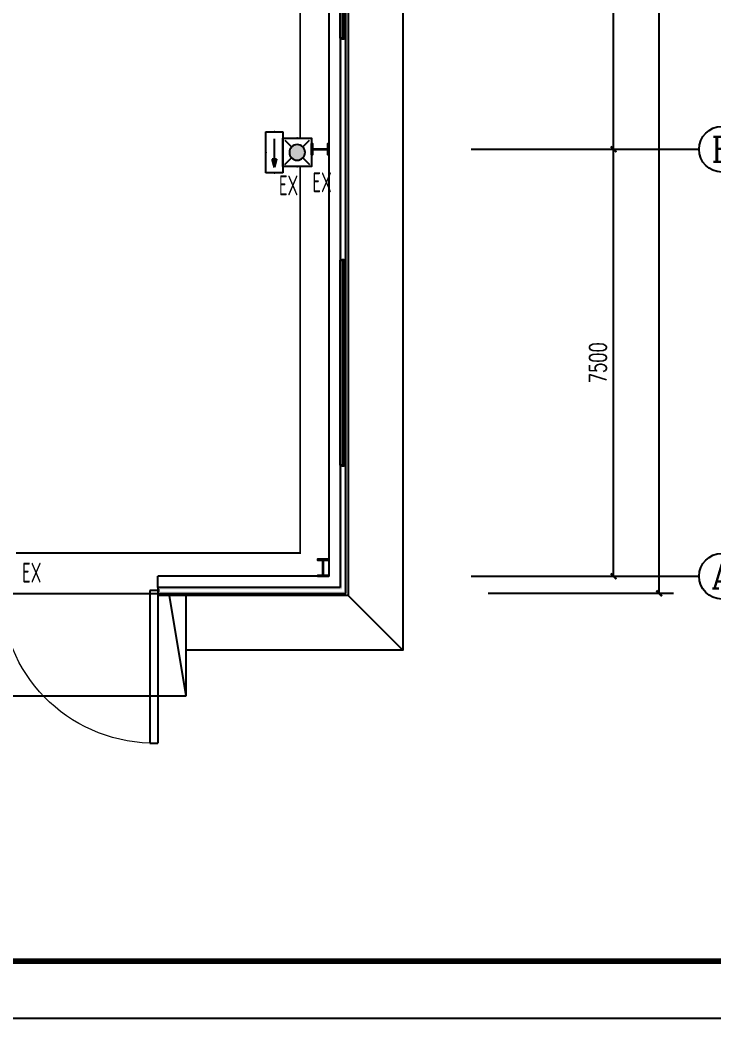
# Model space of a CAD drawing. Extents: x 4532298 to 10139194, y -639876 to -207028.
# Drawn here: x 4699663 to 4711845, y -350159 to -332626 of the extents above; entities that cross this region are included whole.
import ezdxf
from ezdxf.enums import TextEntityAlignment as Align

# ---------------------------------------------------------------- set-up
doc = ezdxf.new("R2010")
doc.units = 0
doc.header["$LTSCALE"] = 1000
doc.header["$MEASUREMENT"] = 0
doc.linetypes.add('DASH', pattern=[0.35, 0.25, -0.1])
doc.layers.get('0').update_dxf_attribs({"linetype": 'CONTINUOUS'})
doc.layers.get('Defpoints').update_dxf_attribs({"linetype": 'CONTINUOUS'})
for name, color, linetype in [('AXIS_TEXT', 7, 'CONTINUOUS'), ('EQUIP-照明', 3, 'CONTINUOUS'), ('PUB_TITLE', 4, 'CONTINUOUS'), ('PUB_WALL', 9, 'CONTINUOUS'), ('WALL-MOVE', 6, 'CONTINUOUS'), ('WIRE-照明', 1, 'CONTINUOUS'), ('建筑底图', 251, 'CONTINUOUS'), ('电气文字', 7, 'CONTINUOUS')]:
    doc.layers.add(name, color=color, linetype=linetype)
doc.styles.add('_TCH_AXIS', font='COMPLEX', dxfattribs={"bigfont": 'GBCBIG'})
doc.styles.add('_TCH_DIM_T3', font='SIMPLEX', dxfattribs={"width": 0.705882, "bigfont": 'GBCBIG'})
doc.styles.add('_TEL_DIM', font='SIMPLEX', dxfattribs={"width": 0.8, "height": 3.5, "bigfont": 'HZTXT'})
doc.styles.add('COMPLEX', font='COMPLEX')
doc.styles.add('sceie', font='sceie.shx', dxfattribs={"width": 0.7, "bigfont": 'sceic.shx'})
doc.dimstyles.new('_TCH_ARCH&&100', dxfattribs={"dimtxt": 297.5, "dimasz": 100, "dimexe": 250, "dimexo": 300, "dimgap": 126.25, "dimtad": 1, "dimdec": 0, "dimzin": 0, "dimdsep": 46, "dimtxsty": '_TCH_DIM_T3', "dimblk": 'ARCHTICK', "dimcen": 0.09, "dimclrt": 7, "dimazin": 2, "dimtfac": 1, "dimtdec": 0, "dimtix": 1, "dimtmove": 2, "dimatfit": 3, "dimfxl": 0, "dimtolj": 1, "dimtzin": 0, "dimarcsym": 0})

# ---------------------------------------------------------------- blocks, each defined once
blk = doc.blocks.new('_ArchTick')
at = {"color": 0, "linetype": 'ByBlock', "const_width": 0.4}
blk.add_lwpolyline([(-0.5, -0.5), (0.5, 0.5)], dxfattribs=at)
blk = doc.blocks.new('*D432')
at = {"layer": 'Defpoints', "color": 0, "transparency": 16777216}
for p in [(4707582, -297098), (4710882, -297098), (4707582, -342698)]:
    blk.add_point(p, dxfattribs=at)
at = {"layer": '建筑底图', "color": 0, "lineweight": -2, "transparency": 16777216}
for p, q in [((4707882, -297098), (4711132, -297098)), ((4710882, -342698), (4710882, -297098)), ((4707882, -342698), (4711132, -342698))]:
    blk.add_line(p, q, dxfattribs=at)
at = {"layer": '建筑底图', "color": 0, "lineweight": -2, "transparency": 16777216, "xscale": 100, "yscale": 100, "zscale": 100}
for p, rotation in [((4710882, -297098), 90), ((4710882, -342698), 270)]:
    blk.add_blockref('_ArchTick', p, dxfattribs=dict(at, rotation=rotation))
at = {"layer": '建筑底图', "color": 7, "transparency": 16777216, "insert": (4710607, -319898), "char_height": 297.5, "attachment_point": 5, "rotation": 90, "style": '_TCH_DIM_T3'}
blk.add_mtext('\\A1;45600', dxfattribs=at)
blk = doc.blocks.new('*D433')
at = {"layer": 'Defpoints', "color": 0, "transparency": 16777216}
for p in [(4707582, -334898), (4710082, -334898), (4707582, -342398)]:
    blk.add_point(p, dxfattribs=at)
at = {"layer": '建筑底图', "color": 0, "lineweight": -2, "transparency": 16777216}
for p, q in [((4707882, -334898), (4710332, -334898)), ((4710082, -342398), (4710082, -334898)), ((4707882, -342398), (4710332, -342398))]:
    blk.add_line(p, q, dxfattribs=at)
at = {"layer": '建筑底图', "color": 0, "lineweight": -2, "transparency": 16777216, "xscale": 100, "yscale": 100, "zscale": 100}
for p, rotation in [((4710082, -334898), 90), ((4710082, -342398), 270)]:
    blk.add_blockref('_ArchTick', p, dxfattribs=dict(at, rotation=rotation))
at = {"layer": '建筑底图', "color": 7, "transparency": 16777216, "insert": (4709807, -338648), "char_height": 297.5, "attachment_point": 5, "rotation": 90, "style": '_TCH_DIM_T3'}
blk.add_mtext('\\A1;7500', dxfattribs=at)
blk = doc.blocks.new('*D434')
at = {"layer": 'Defpoints', "color": 0, "transparency": 16777216}
for p in [(4707582, -327398), (4710082, -327398), (4707582, -334898)]:
    blk.add_point(p, dxfattribs=at)
at = {"layer": '建筑底图', "color": 0, "lineweight": -2, "transparency": 16777216}
for p, q in [((4707882, -327398), (4710332, -327398)), ((4710082, -334898), (4710082, -327398)), ((4707882, -334898), (4710332, -334898))]:
    blk.add_line(p, q, dxfattribs=at)
at = {"layer": '建筑底图', "color": 0, "lineweight": -2, "transparency": 16777216, "xscale": 100, "yscale": 100, "zscale": 100}
for p, rotation in [((4710082, -327398), 90), ((4710082, -334898), 270)]:
    blk.add_blockref('_ArchTick', p, dxfattribs=dict(at, rotation=rotation))
at = {"layer": '建筑底图', "color": 7, "transparency": 16777216, "insert": (4709807, -331148), "char_height": 297.5, "attachment_point": 5, "rotation": 90, "style": '_TCH_DIM_T3'}
blk.add_mtext('\\A1;7500', dxfattribs=at)
blk = doc.blocks.new('$DorLib2D$00000002')
for p, q in [((-0.5, 0), (-0.5, 0.4875)), ((-0.475, 0.4875), (-0.5, 0.4875)), ((-0.475, 0), (-0.475, 0.4875)), ((0.475, 0), (0.475, 0.4875)), ((0.475, 0.4875), (0.5, 0.4875)), ((0.5, 0), (0.5, 0.4875)), ((-0.5, 0), (-0.475, 0)), ((0.5, 0), (0.475, 0))]:
    blk.add_line(p, q)
at = {"lineweight": 13}
for centre, start, end in [((-0.4875, 0), 0, 88.5307), ((0.4875, 0), 91.4693, 180)]:
    blk.add_arc(centre, 0.4875, start, end, dxfattribs=at)
blk = doc.blocks.new('$TCHSYS$WIN2D')
for p, q in [((-0.5, 0.5), (0.5, 0.5)), ((-0.5, 0.5), (-0.5, -0.5)), ((0.5, 0.5), (0.5, -0.5)), ((0.5, 0.1667), (-0.5, 0.1667)), ((0.5, -0.1667), (-0.5, -0.1667)), ((-0.5, -0.5), (0.5, -0.5))]:
    blk.add_line(p, q)
blk = doc.blocks.new('_AXISO')
blk.add_circle((0, 0), 0.5)
at = {"layer": 'AXIS_TEXT', "style": 'COMPLEX', "width": 1.041667}
blk.add_attdef('A', text='', height=0.56, dxfattribs=at).set_placement((-0.25, -0.28), (0.25, -0.28), align=Align.FIT)
blk = doc.blocks.new('$equip$00002604')
blk.add_hatch(color=256).paths.add_polyline_path([(0.275, 0.5, 1), (-0.274, 0.5, 1)])
for p, q in [((-0.429, 0.929), (-0.194, 0.694)), ((0.194, 0.694), (0.429, 0.929)), ((-0.429, 0.071), (-0.194, 0.306)), ((0.194, 0.306), (0.429, 0.071))]:
    blk.add_line(p, q)
at = {"const_width": 0.04}
blk.add_lwpolyline([(-0.5, 1), (-0.5, 0), (0.5, 0), (0.5, 1), (-0.5, 1), (-0.5, 0)], dxfattribs=at)
blk.add_lwpolyline([(-0.5, 1), (-0.5, 0), (0.5, 0), (0.5, 1)], close=True)
blk.add_circle((0, 0.5), 0.275)
for p in [(0, 1), (-0.5, 0.5), (0.5, 0.5), (0, 0)]:
    blk.add_point(p)
at = {"color": 7, "style": '_TEL_DIM', "flags": 1}
blk.add_attdef('A', text='', height=0.000025, dxfattribs=at).set_placement((0, 0), align=Align.MIDDLE_CENTER)
blk = doc.blocks.new('$equip$00002541')
blk.add_hatch(color=256).paths.add_polyline_path([(-0.24, 0.372), (-0.528, 0.3), (-0.24, 0.228)])
for p, q in [((-0.72, 0.6), (-0.72, 0)), ((0.72, 0.6), (-0.72, 0.6)), ((-0.24, 0.372), (-0.528, 0.3)), ((-0.24, 0.372), (-0.24, 0.228)), ((0.72, 0), (0.72, 0.6)), ((-0.72, 0), (0.72, 0)), ((-0.528, 0.3), (-0.24, 0.228))]:
    blk.add_line(p, q)
at = {"color": 7}
blk.add_line((-0.48, 0.3), (0.48, 0.3), dxfattribs=at)
at = {"const_width": 0.04}
blk.add_lwpolyline([(-0.72, 0.6), (-0.72, 0), (0.72, 0), (0.72, 0.6), (-0.72, 0.6), (-0.72, 0)], dxfattribs=at)
for p in [(0, 0.6), (-0.72, 0.3), (0, 0), (0.72, 0.3)]:
    blk.add_point(p)
at = {"color": 7, "style": '_TEL_DIM', "flags": 1}
blk.add_attdef('A', text='', height=0.00002, dxfattribs=at).set_placement((0, 0), align=Align.MIDDLE_CENTER)

msp = doc.modelspace()

# ---------------------------------------------------------------- hatches: boundary and pattern name
at = {"layer": 'PUB_WALL'}
msp.add_hatch(color=256, dxfattribs=at).paths.add_polyline_path([(4705282.4, -336848.3), (4705382.4, -336848.3), (4705352.4, -336818.3), (4705312.4, -336818.3)])
at = {"layer": '建筑底图'}
for points in [[(4705382.4, -332948.3), (4705282.4, -332948.3), (4705312.4, -332978.3), (4705352.4, -332978.3)], [(4705282.4, -332948.3), (4705282.4, -336848.3), (4705312.4, -336818.3), (4705312.4, -332978.3)], [(4705382.4, -336848.3), (4705382.4, -332948.3), (4705352.4, -332978.3), (4705352.4, -336818.3)], [(4704798.4, -334908.3), (4704798.4, -334998.3), (4704782.4, -334998.3), (4704782.4, -334798.3), (4704798.4, -334798.3), (4704798.4, -334888.3), (4705066.4, -334888.3), (4705066.4, -334798.3), (4705082.4, -334798.3), (4705082.4, -334998.3), (4705066.4, -334998.3), (4705066.4, -334908.3)], [(4705382.4, -340448.3), (4705282.4, -340448.3), (4705312.4, -340478.3), (4705352.4, -340478.3)], [(4705282.4, -340448.3), (4705282.4, -342598.3), (4705312.4, -342628.3), (4705312.4, -340478.3)], [(4705382.4, -342698.3), (4705382.4, -340448.3), (4705352.4, -340478.3), (4705352.4, -342668.3)], [(4704992.4, -342114.3), (4705082.4, -342114.3), (4705082.4, -342098.3), (4704882.4, -342098.3), (4704882.4, -342114.3), (4704972.4, -342114.3), (4704972.4, -342382.3), (4704882.4, -342382.3), (4704882.4, -342398.3), (4705082.4, -342398.3), (4705082.4, -342382.3), (4704992.4, -342382.3)], [(4705282.4, -342598.3), (4702082.4, -342598.3), (4702112.4, -342628.3), (4705312.4, -342628.3)], [(4702082.4, -342598.3), (4702082.4, -342698.3), (4702112.4, -342668.3), (4702112.4, -342628.3)], [(4702082.4, -342698.3), (4705382.4, -342698.3), (4705352.4, -342668.3), (4702112.4, -342668.3)]]:
    msp.add_hatch(color=256, dxfattribs=at).paths.add_polyline_path(points)

# ---------------------------------------------------------------- linework, layer by layer
at = {"layer": 'PUB_TITLE', "color": 4}
msp.add_lwpolyline([(4647041.8, -350158.8), (4731141.8, -350158.8), (4731141.8, -290758.8), (4647041.8, -290758.8)], close=True, dxfattribs=at)
at = {"layer": 'PUB_TITLE', "color": 4, "const_width": 100}
msp.add_lwpolyline([(4649541.8, -349158.8), (4730141.8, -349158.8), (4730141.8, -291758.8), (4649541.8, -291758.8)], close=True, dxfattribs=at)
at = {"layer": 'WALL-MOVE'}
msp.add_line((4705282.4, -336848.3), (4705382.4, -336848.3), dxfattribs=at)
at = {"layer": 'WIRE-照明', "color": 1, "linetype": 'DASH', "const_width": 31.9}
for points in [[(4704582.5, -334702.8), (4704582.5, -320159.1)], [(4699592.8, -341990.1), (4704582.5, -341990.1), (4704582.5, -335202.8)]]:
    msp.add_lwpolyline(points, dxfattribs=at)
at = {"layer": '建筑底图'}
for p, q in [((4705382.4, -332948.3), (4705282.4, -332948.3)), ((4705282.4, -332948.3), (4705282.4, -336848.3)), ((4705382.4, -336848.3), (4705382.4, -332948.3)), ((4707582.4, -334898.3), (4711582.4, -334898.3)), ((4705382.4, -340448.3), (4705282.4, -340448.3)), ((4705282.4, -340448.3), (4705282.4, -342598.3)), ((4705382.4, -342698.3), (4705382.4, -340448.3)), ((4702082.3, -342598.3), (4702082.3, -342398.3)), ((4707582.4, -342398.3), (4711582.4, -342398.3)), ((4696582.4, -342698.3), (4702082.4, -342698.3)), ((4702082.3, -342698.3), (4702082.3, -342738.3)), ((4705282.4, -342598.3), (4702082.4, -342598.3)), ((4702082.4, -342598.3), (4702082.4, -342698.3)), ((4702082.4, -342698.3), (4705382.4, -342698.3)), ((4702582.4, -344498.3), (4702282.4, -342698.3)), ((4702582.4, -344498.3), (4702582.4, -342698.3)), ((4705422.4, -342738.3), (4706382.4, -343698.3)), ((4696082.4, -344498.3), (4702582.4, -344498.3))]:
    msp.add_line(p, q, dxfattribs=at)
for points in [[(4702582.4, -296098.3), (4706382.4, -296098.3), (4706382.4, -343698.3), (4702582.4, -343698.3)], [(4702082.4, -297058.3), (4705422.4, -297058.3), (4705422.4, -342738.3), (4702082.3, -342738.3)], [(4702082.4, -297398.3), (4705082.4, -297398.3), (4705082.4, -342398.3), (4702082.3, -342398.3)]]:
    msp.add_lwpolyline(points, dxfattribs=at)
for points in [[(4705082.4, -334798.3), (4705082.4, -334998.3), (4705066.4, -334998.3), (4705066.4, -334908.3), (4704798.4, -334908.3), (4704798.4, -334998.3), (4704782.4, -334998.3), (4704782.4, -334798.3), (4704798.4, -334798.3), (4704798.4, -334888.3), (4705066.4, -334888.3), (4705066.4, -334798.3)], [(4704882.4, -342398.3), (4705082.4, -342398.3), (4705082.4, -342382.3), (4704992.4, -342382.3), (4704992.4, -342114.3), (4705082.4, -342114.3), (4705082.4, -342098.3), (4704882.4, -342098.3), (4704882.4, -342114.3), (4704972.4, -342114.3), (4704972.4, -342382.3), (4704882.4, -342382.3)]]:
    msp.add_lwpolyline(points, close=True, dxfattribs=at)

# ---------------------------------------------------------------- block references
at = {"layer": 'EQUIP-照明', "xscale": -500, "yscale": 500, "zscale": 500}
for name, p, rotation in [('$equip$00002541', (4703978.5, -334952.8), 270), ('$equip$00002604', (4704528.5, -334702.8), 180)]:
    msp.add_blockref(name, p, dxfattribs=dict(at, rotation=rotation))
at = {"layer": '建筑底图', "xscale": 3600, "yscale": 100, "zscale": 3600, "rotation": 90}
for p in [(4705332.4, -331148.3), (4705332.4, -338648.3)]:
    msp.add_blockref('$TCHSYS$WIN2D', p, dxfattribs=at)
at = {"layer": '建筑底图'}
ref = msp.add_blockref('_AXISO', (4711982.4, -334898.3), dxfattribs=dict(at, xscale=800, yscale=800, zscale=800))
ref.add_attrib('A', 'B', dxfattribs={"layer": 'AXIS_TEXT', "color": 0, "height": 435.3, "style": '_TCH_AXIS'}).set_placement((4711806.3, -335115.9), (4712158.6, -335115.9), align=Align.FIT)
ref = msp.add_blockref('_AXISO', (4711982.4, -342398.3), dxfattribs=dict(at, xscale=800, yscale=800, zscale=800))
ref.add_attrib('A', 'A', dxfattribs={"layer": 'AXIS_TEXT', "color": 0, "height": 425.2, "style": '_TCH_AXIS'}).set_placement((4711800.2, -342610.9), (4712164.7, -342610.9), align=Align.FIT)
at = {"layer": '建筑底图', "xscale": 5500, "yscale": -5500, "zscale": 5500}
msp.add_blockref('$DorLib2D$00000002', (4699332.4, -342648.3), dxfattribs=at)

# ---------------------------------------------------------------- texts
at = {"layer": '电气文字', "style": 'sceie', "width": 0.7}
for p in [(4704208.9, -335707.4), (4704797, -335652.8), (4699701.6, -342509.8)]:
    msp.add_text('EX', height=350, dxfattribs=at).set_placement(p)

# ---------------------------------------------------------------- dimensions: what is measured, and where the dimension line sits
at = {"layer": '建筑底图'}
for p1, p2, distance, picture, middle in [((4707582.4, -342698.3), (4707582.4, -297098.3), -3300, '*D432', (4710607.4, -319898.3)), ((4707582.4, -334898.3), (4707582.4, -327398.3), -2500, '*D434', (4709807.4, -331148.3)), ((4707582.4, -342398.3), (4707582.4, -334898.3), -2500, '*D433', (4709807.4, -338648.3))]:
    dim = msp.add_aligned_dim(p1=p1, p2=p2, distance=distance, dimstyle='_TCH_ARCH&&100', dxfattribs=at)
    dim.commit()
    dim.dimension.update_dxf_attribs({"geometry": picture, "text_midpoint": middle})

doc.saveas('drawing.dxf')
